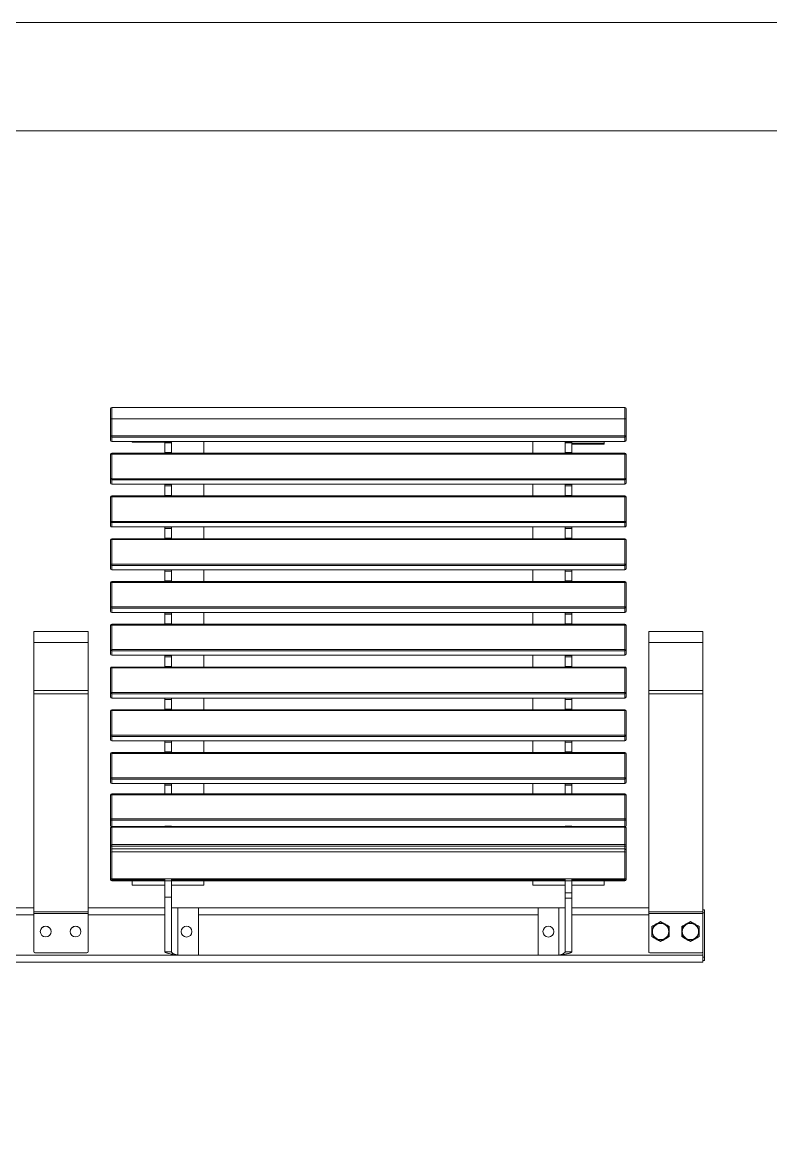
# Model space of a CAD drawing. Header units: millimetres. Extents: x 2717 to 8657, y -3129 to 1071.
# Drawn here: x 5867 to 6557, y 37 to 1071 of the extents above; entities that cross this region are included whole.
import ezdxf

# ---------------------------------------------------------------- set-up
doc = ezdxf.new("R2010")
doc.units = ezdxf.units.MM
doc.layers.add('tabelka', color=155, linetype='Continuous')

# ---------------------------------------------------------------- blocks, each defined once
blk = doc.blocks.new('front')
at = {"color": 7, "linetype": 'Continuous', "lineweight": 15}
for p, q in [((-2280, -1419.1), (-2280, -1409.6)), ((-1806, -1408.6), (-2279, -1408.6)), ((-2279, -1408.6), (-2279, -1418.9)), ((-1806, -1418.9), (-1806, -1408.6)), ((-1805, -1409.6), (-1805, -1419.1)), ((-2280, -1434.9), (-2280, -1419.1)), ((-2279, -1418.9), (-2279, -1434.7)), ((-1806, -1418.9), (-2279, -1418.9)), ((-1806, -1434.7), (-1806, -1418.9)), ((-1805, -1419.1), (-1805, -1434.9)), ((-2280, -1438.9), (-2280, -1434.9)), ((-2279, -1434.7), (-2279, -1435.8)), ((-2279, -1434.7), (-1806, -1434.7)), ((-1806, -1435.8), (-2279, -1435.8)), ((-2279, -1435.8), (-2279, -1439.8)), ((-1806, -1435.8), (-1806, -1434.7)), ((-1806, -1439.8), (-1806, -1435.8)), ((-1805, -1434.9), (-1805, -1438.9)), ((-2279, -1439.8), (-1806, -1439.8)), ((-2279, -1439.9), (-2279, -1439.8)), ((-2279, -1439.9), (-1806, -1439.9)), ((-2260, -1439.9), (-2260, -1440.4)), ((-2230, -1440.4), (-2260, -1440.4)), ((-2230, -1440), (-2230, -1439.9)), ((-2224, -1440), (-2230, -1440)), ((-2230, -1441.2), (-2230, -1440)), ((-2224, -1441.2), (-2230, -1441.2)), ((-2230, -1450.1), (-2230, -1441.2)), ((-2224, -1440), (-2224, -1439.9)), ((-2224, -1440), (-2224, -1441.2)), ((-2224, -1450.1), (-2224, -1441.2)), ((-2194, -1439.9), (-2194, -1450.6)), ((-1891, -1439.9), (-1891, -1450.6)), ((-1861, -1440), (-1861, -1439.9)), ((-1855, -1440), (-1861, -1440)), ((-1861, -1441.2), (-1861, -1440)), ((-1855, -1441.2), (-1861, -1441.2)), ((-1861, -1450.1), (-1861, -1441.2)), ((-1855, -1440), (-1855, -1439.9)), ((-1855, -1440), (-1855, -1441.2)), ((-1855, -1450.1), (-1855, -1441.2)), ((-1825, -1441.5), (-1855, -1441.5)), ((-1825, -1442.2), (-1855, -1442.2)), ((-1825, -1439.9), (-1825, -1441.5)), ((-1825, -1441.5), (-1825, -1442.2)), ((-1806, -1439.8), (-1806, -1439.9)), ((-2280, -1474.3), (-2280, -1451.6)), ((-1806, -1450.6), (-2279, -1450.6)), ((-2279, -1450.6), (-2279, -1451.4)), ((-2279, -1451.4), (-2279, -1474.1)), ((-1806, -1451.4), (-2279, -1451.4)), ((-2230, -1450.1), (-2224, -1450.1)), ((-2230, -1450.6), (-2230, -1450.1)), ((-2224, -1450.1), (-2224, -1450.6)), ((-1861, -1450.1), (-1855, -1450.1)), ((-1861, -1450.6), (-1861, -1450.1)), ((-1855, -1450.1), (-1855, -1450.6)), ((-1806, -1451.4), (-1806, -1450.6)), ((-1806, -1474.1), (-1806, -1451.4)), ((-1805, -1451.6), (-1805, -1474.3)), ((-2280, -1478.2), (-2280, -1474.3)), ((-2279, -1474.1), (-1806, -1474.1)), ((-2279, -1475.2), (-2279, -1474.1)), ((-1806, -1475.2), (-2279, -1475.2)), ((-2279, -1475.2), (-2279, -1479.2)), ((-1806, -1474.1), (-1806, -1475.2)), ((-1806, -1479.2), (-1806, -1475.2)), ((-1805, -1474.3), (-1805, -1478.2)), ((-2279, -1479.2), (-1806, -1479.2)), ((-2279, -1479.2), (-1806, -1479.2)), ((-2279, -1479.2), (-2279, -1479.2)), ((-2230, -1479.4), (-2230, -1479.2)), ((-2224, -1479.4), (-2230, -1479.4)), ((-2230, -1480.6), (-2230, -1479.4)), ((-2224, -1480.6), (-2230, -1480.6)), ((-2230, -1489.5), (-2230, -1480.6)), ((-2224, -1479.4), (-2224, -1479.2)), ((-2224, -1479.4), (-2224, -1480.6)), ((-2224, -1489.5), (-2224, -1480.6)), ((-2194, -1479.2), (-2194, -1490)), ((-1891, -1479.2), (-1891, -1490)), ((-1861, -1479.4), (-1861, -1479.2)), ((-1855, -1479.4), (-1861, -1479.4)), ((-1861, -1480.6), (-1861, -1479.4)), ((-1855, -1480.6), (-1861, -1480.6)), ((-1861, -1489.5), (-1861, -1480.6)), ((-1855, -1479.4), (-1855, -1479.2)), ((-1855, -1479.4), (-1855, -1480.6)), ((-1855, -1489.5), (-1855, -1480.6)), ((-1806, -1479.2), (-1806, -1479.2)), ((-2280, -1513.6), (-2280, -1491)), ((-1806, -1490), (-2279, -1490)), ((-2279, -1490), (-2279, -1490.8)), ((-2279, -1490.8), (-2279, -1513.5)), ((-1806, -1490.8), (-2279, -1490.8)), ((-2230, -1489.5), (-2224, -1489.5)), ((-2230, -1490), (-2230, -1489.5)), ((-2224, -1489.5), (-2224, -1490)), ((-1861, -1489.5), (-1855, -1489.5)), ((-1861, -1490), (-1861, -1489.5)), ((-1855, -1489.5), (-1855, -1490)), ((-1806, -1490.8), (-1806, -1490)), ((-1806, -1513.5), (-1806, -1490.8)), ((-1805, -1491), (-1805, -1513.6)), ((-2280, -1517.6), (-2280, -1513.6)), ((-2279, -1513.5), (-1806, -1513.5)), ((-2279, -1514.6), (-2279, -1513.5)), ((-1806, -1514.6), (-2279, -1514.6)), ((-2279, -1514.6), (-2279, -1518.6)), ((-2279, -1518.6), (-1806, -1518.6)), ((-2279, -1518.6), (-1806, -1518.6)), ((-2279, -1518.6), (-2279, -1518.6)), ((-2230, -1518.8), (-2230, -1518.6)), ((-2224, -1518.8), (-2230, -1518.8)), ((-2230, -1520), (-2230, -1518.8)), ((-2224, -1518.8), (-2224, -1518.6)), ((-2224, -1518.8), (-2224, -1520)), ((-2194, -1518.6), (-2194, -1529.4)), ((-1891, -1518.6), (-1891, -1529.4)), ((-1861, -1518.8), (-1861, -1518.6)), ((-1855, -1518.8), (-1861, -1518.8)), ((-1861, -1520), (-1861, -1518.8)), ((-1855, -1518.8), (-1855, -1518.6)), ((-1855, -1518.8), (-1855, -1520)), ((-1806, -1513.5), (-1806, -1514.6)), ((-1806, -1518.6), (-1806, -1514.6)), ((-1806, -1518.6), (-1806, -1518.6)), ((-1805, -1513.6), (-1805, -1517.6)), ((-1806, -1529.4), (-2279, -1529.4)), ((-2279, -1529.4), (-2279, -1530.2)), ((-2224, -1520), (-2230, -1520)), ((-2230, -1528.9), (-2230, -1520)), ((-2230, -1528.9), (-2224, -1528.9)), ((-2230, -1529.4), (-2230, -1528.9)), ((-2224, -1528.9), (-2224, -1520)), ((-2224, -1528.9), (-2224, -1529.4)), ((-1855, -1520), (-1861, -1520)), ((-1861, -1528.9), (-1861, -1520)), ((-1861, -1528.9), (-1855, -1528.9)), ((-1861, -1529.4), (-1861, -1528.9)), ((-1855, -1528.9), (-1855, -1520)), ((-1855, -1528.9), (-1855, -1529.4)), ((-1806, -1530.2), (-1806, -1529.4)), ((-2280, -1553), (-2280, -1530.4)), ((-2279, -1530.2), (-2279, -1552.9)), ((-1806, -1530.2), (-2279, -1530.2)), ((-1806, -1552.9), (-1806, -1530.2)), ((-1805, -1530.4), (-1805, -1553)), ((-2280, -1557), (-2280, -1553)), ((-2279, -1554), (-2279, -1552.9)), ((-2279, -1552.9), (-1806, -1552.9)), ((-1806, -1554), (-2279, -1554)), ((-2279, -1554), (-2279, -1558)), ((-2279, -1558), (-1806, -1558)), ((-2279, -1558), (-1806, -1558)), ((-2279, -1558), (-2279, -1558)), ((-2230, -1558.2), (-2230, -1558)), ((-2224, -1558.2), (-2230, -1558.2)), ((-2230, -1559.4), (-2230, -1558.2)), ((-2224, -1559.4), (-2230, -1559.4)), ((-2230, -1568.3), (-2230, -1559.4)), ((-2224, -1558.2), (-2224, -1558)), ((-2224, -1558.2), (-2224, -1559.4)), ((-2224, -1568.3), (-2224, -1559.4)), ((-2194, -1558), (-2194, -1568.8)), ((-1891, -1558), (-1891, -1568.8)), ((-1861, -1558.2), (-1861, -1558)), ((-1855, -1558.2), (-1861, -1558.2)), ((-1861, -1559.4), (-1861, -1558.2)), ((-1855, -1559.4), (-1861, -1559.4)), ((-1861, -1568.3), (-1861, -1559.4)), ((-1855, -1558.2), (-1855, -1558)), ((-1855, -1558.2), (-1855, -1559.4)), ((-1855, -1568.3), (-1855, -1559.4)), ((-1806, -1552.9), (-1806, -1554)), ((-1806, -1558), (-1806, -1554)), ((-1806, -1558), (-1806, -1558)), ((-1805, -1553), (-1805, -1557)), ((-2280, -1592.4), (-2280, -1569.8)), ((-1806, -1568.8), (-2279, -1568.8)), ((-2279, -1568.8), (-2279, -1569.6)), ((-2279, -1569.6), (-2279, -1592.3)), ((-1806, -1569.6), (-2279, -1569.6)), ((-2230, -1568.3), (-2224, -1568.3)), ((-2230, -1568.8), (-2230, -1568.3)), ((-2224, -1568.3), (-2224, -1568.8)), ((-1861, -1568.3), (-1855, -1568.3)), ((-1861, -1568.8), (-1861, -1568.3)), ((-1855, -1568.3), (-1855, -1568.8)), ((-1806, -1569.6), (-1806, -1568.8)), ((-1806, -1592.3), (-1806, -1569.6)), ((-1805, -1569.8), (-1805, -1592.4)), ((-2280, -1596.4), (-2280, -1592.4)), ((-2279, -1593.4), (-2279, -1592.3)), ((-2279, -1592.3), (-1806, -1592.3)), ((-1806, -1593.4), (-2279, -1593.4)), ((-2279, -1593.4), (-2279, -1597.4)), ((-2279, -1597.4), (-1806, -1597.4)), ((-2279, -1597.4), (-1806, -1597.4)), ((-2279, -1597.4), (-2279, -1597.4)), ((-2230, -1597.6), (-2230, -1597.4)), ((-2224, -1597.6), (-2230, -1597.6)), ((-2230, -1598.8), (-2230, -1597.6)), ((-2224, -1598.8), (-2230, -1598.8)), ((-2230, -1607.7), (-2230, -1598.8)), ((-2224, -1597.6), (-2224, -1597.4)), ((-2224, -1597.6), (-2224, -1598.8)), ((-2224, -1607.7), (-2224, -1598.8)), ((-2194, -1597.4), (-2194, -1608.2)), ((-1891, -1597.4), (-1891, -1608.2)), ((-1861, -1597.6), (-1861, -1597.4)), ((-1855, -1597.6), (-1861, -1597.6)), ((-1861, -1598.8), (-1861, -1597.6)), ((-1855, -1598.8), (-1861, -1598.8)), ((-1861, -1607.7), (-1861, -1598.8)), ((-1855, -1597.6), (-1855, -1597.4)), ((-1855, -1597.6), (-1855, -1598.8)), ((-1855, -1607.7), (-1855, -1598.8)), ((-1806, -1592.3), (-1806, -1593.4)), ((-1806, -1597.4), (-1806, -1593.4)), ((-1806, -1597.4), (-1806, -1597.4)), ((-1805, -1592.4), (-1805, -1596.4)), ((-2280, -1631.8), (-2280, -1609.2)), ((-1806, -1608.2), (-2279, -1608.2)), ((-2279, -1608.2), (-2279, -1609)), ((-2279, -1609), (-2279, -1631.6)), ((-1806, -1609), (-2279, -1609)), ((-2230, -1607.7), (-2224, -1607.7)), ((-2230, -1608.2), (-2230, -1607.7)), ((-2224, -1607.7), (-2224, -1608.2)), ((-1861, -1607.7), (-1855, -1607.7)), ((-1861, -1608.2), (-1861, -1607.7)), ((-1855, -1607.7), (-1855, -1608.2)), ((-1806, -1609), (-1806, -1608.2)), ((-1806, -1631.6), (-1806, -1609)), ((-1805, -1609.2), (-1805, -1631.8)), ((-2350.8, -1615), (-2300.8, -1615)), ((-2350.8, -1615), (-2350.8, -1625)), ((-2300.8, -1615), (-2300.8, -1625)), ((-1784.1, -1615), (-1784.1, -1625)), ((-1784.1, -1615), (-1734.1, -1615)), ((-1734.1, -1615), (-1734.1, -1625)), ((-2350.8, -1625), (-2300.8, -1625)), ((-2350.8, -1625), (-2350.8, -1669.2)), ((-2300.8, -1625), (-2300.8, -1669.2)), ((-2280, -1635.8), (-2280, -1631.8)), ((-2279, -1632.8), (-2279, -1631.6)), ((-2279, -1631.6), (-1806, -1631.6)), ((-1806, -1632.8), (-2279, -1632.8)), ((-2279, -1632.8), (-2279, -1636.8)), ((-1806, -1631.6), (-1806, -1632.8)), ((-1806, -1636.8), (-1806, -1632.8)), ((-1805, -1631.8), (-1805, -1635.8)), ((-1784.1, -1625), (-1784.1, -1669.2)), ((-1784.1, -1625), (-1734.1, -1625)), ((-1734.1, -1625), (-1734.1, -1669.2)), ((-2279, -1636.8), (-1806, -1636.8)), ((-2279, -1636.8), (-1806, -1636.8)), ((-2279, -1636.8), (-2279, -1636.8)), ((-2230, -1637), (-2230, -1636.8)), ((-2224, -1637), (-2230, -1637)), ((-2230, -1638.2), (-2230, -1637)), ((-2224, -1638.2), (-2230, -1638.2)), ((-2230, -1647.1), (-2230, -1638.2)), ((-2224, -1637), (-2224, -1636.8)), ((-2224, -1637), (-2224, -1638.2)), ((-2224, -1647.1), (-2224, -1638.2)), ((-2194, -1636.8), (-2194, -1647.6)), ((-1891, -1636.8), (-1891, -1647.6)), ((-1861, -1637), (-1861, -1636.8)), ((-1855, -1637), (-1861, -1637)), ((-1861, -1638.2), (-1861, -1637)), ((-1855, -1638.2), (-1861, -1638.2)), ((-1861, -1647.1), (-1861, -1638.2)), ((-1855, -1637), (-1855, -1636.8)), ((-1855, -1637), (-1855, -1638.2)), ((-1855, -1647.1), (-1855, -1638.2)), ((-1806, -1636.8), (-1806, -1636.8)), ((-2280, -1671.2), (-2280, -1648.6)), ((-1806, -1647.6), (-2279, -1647.6)), ((-2279, -1647.6), (-2279, -1648.4)), ((-2279, -1648.4), (-2279, -1671)), ((-1806, -1648.4), (-2279, -1648.4)), ((-2230, -1647.1), (-2224, -1647.1)), ((-2230, -1647.6), (-2230, -1647.1)), ((-2224, -1647.1), (-2224, -1647.6)), ((-1861, -1647.1), (-1855, -1647.1)), ((-1861, -1647.6), (-1861, -1647.1)), ((-1855, -1647.1), (-1855, -1647.6)), ((-1806, -1648.4), (-1806, -1647.6)), ((-1806, -1671), (-1806, -1648.4)), ((-1805, -1648.6), (-1805, -1671.2)), ((-2350.8, -1669.2), (-2300.8, -1669.2)), ((-2350.8, -1669.2), (-2350.8, -1672.4)), ((-2350.8, -1672.4), (-2300.8, -1672.4)), ((-2350.8, -1672.4), (-2350.8, -1873.1)), ((-2300.8, -1669.2), (-2300.8, -1672.4)), ((-2300.8, -1672.4), (-2300.8, -1873.1)), ((-2280, -1675.2), (-2280, -1671.2)), ((-2279, -1671), (-1806, -1671)), ((-2279, -1672.2), (-2279, -1671)), ((-1806, -1672.2), (-2279, -1672.2)), ((-2279, -1672.2), (-2279, -1676.2)), ((-1806, -1671), (-1806, -1672.2)), ((-1806, -1676.2), (-1806, -1672.2)), ((-1805, -1671.2), (-1805, -1675.2)), ((-1784.1, -1669.2), (-1784.1, -1672.4)), ((-1784.1, -1669.2), (-1734.1, -1669.2)), ((-1784.1, -1672.4), (-1734.1, -1672.4)), ((-1784.1, -1672.4), (-1784.1, -1873.1)), ((-1734.1, -1669.2), (-1734.1, -1672.4)), ((-1734.1, -1672.4), (-1734.1, -1873.1)), ((-2279, -1676.2), (-1806, -1676.2)), ((-2279, -1676.2), (-1806, -1676.2)), ((-2279, -1676.2), (-2279, -1676.2)), ((-2230, -1676.3), (-2230, -1676.2)), ((-2224, -1676.3), (-2230, -1676.3)), ((-2230, -1677.6), (-2230, -1676.3)), ((-2224, -1677.6), (-2230, -1677.6)), ((-2230, -1686.4), (-2230, -1677.6)), ((-2224, -1676.3), (-2224, -1676.2)), ((-2224, -1676.3), (-2224, -1677.6)), ((-2224, -1686.4), (-2224, -1677.6)), ((-2194, -1676.2), (-2194, -1687)), ((-1891, -1676.2), (-1891, -1687)), ((-1861, -1676.3), (-1861, -1676.2)), ((-1855, -1676.3), (-1861, -1676.3)), ((-1861, -1677.6), (-1861, -1676.3)), ((-1855, -1677.6), (-1861, -1677.6)), ((-1861, -1686.4), (-1861, -1677.6)), ((-1855, -1676.3), (-1855, -1676.2)), ((-1855, -1676.3), (-1855, -1677.6)), ((-1855, -1686.4), (-1855, -1677.6)), ((-1806, -1676.2), (-1806, -1676.2)), ((-2280, -1710.6), (-2280, -1688)), ((-1806, -1687), (-2279, -1687)), ((-2279, -1687), (-2279, -1687.8)), ((-2279, -1687.8), (-2279, -1710.4)), ((-1806, -1687.8), (-2279, -1687.8)), ((-2230, -1686.4), (-2224, -1686.4)), ((-2230, -1687), (-2230, -1686.4)), ((-2224, -1686.4), (-2224, -1687)), ((-1861, -1686.4), (-1855, -1686.4)), ((-1861, -1687), (-1861, -1686.4)), ((-1855, -1686.4), (-1855, -1687)), ((-1806, -1687.8), (-1806, -1687)), ((-1806, -1710.4), (-1806, -1687.8)), ((-1805, -1688), (-1805, -1710.6)), ((-2280, -1714.6), (-2280, -1710.6)), ((-2279, -1710.4), (-1806, -1710.4)), ((-2279, -1711.6), (-2279, -1710.4)), ((-1806, -1711.6), (-2279, -1711.6)), ((-2279, -1711.6), (-2279, -1715.6)), ((-2279, -1715.6), (-1806, -1715.6)), ((-2279, -1715.6), (-1806, -1715.6)), ((-2279, -1715.6), (-2279, -1715.6)), ((-2230, -1715.7), (-2230, -1715.6)), ((-2224, -1715.7), (-2230, -1715.7)), ((-2230, -1717), (-2230, -1715.7)), ((-2224, -1715.7), (-2224, -1715.6)), ((-2224, -1715.7), (-2224, -1717)), ((-2194, -1715.6), (-2194, -1726.3)), ((-1891, -1715.6), (-1891, -1726.3)), ((-1861, -1715.7), (-1861, -1715.6)), ((-1855, -1715.7), (-1861, -1715.7)), ((-1861, -1717), (-1861, -1715.7)), ((-1855, -1715.7), (-1855, -1715.6)), ((-1855, -1715.7), (-1855, -1717)), ((-1806, -1710.4), (-1806, -1711.6)), ((-1806, -1715.6), (-1806, -1711.6)), ((-1806, -1715.6), (-1806, -1715.6)), ((-1805, -1710.6), (-1805, -1714.6)), ((-1806, -1726.3), (-2279, -1726.3)), ((-2279, -1726.3), (-2279, -1727.2)), ((-2224, -1717), (-2230, -1717)), ((-2230, -1725.8), (-2230, -1717)), ((-2230, -1725.8), (-2224, -1725.8)), ((-2230, -1726.3), (-2230, -1725.8)), ((-2224, -1725.8), (-2224, -1717)), ((-2224, -1725.8), (-2224, -1726.3)), ((-1855, -1717), (-1861, -1717)), ((-1861, -1725.8), (-1861, -1717)), ((-1861, -1725.8), (-1855, -1725.8)), ((-1861, -1726.3), (-1861, -1725.8)), ((-1855, -1725.8), (-1855, -1717)), ((-1855, -1725.8), (-1855, -1726.3)), ((-1806, -1727.2), (-1806, -1726.3)), ((-2280, -1750), (-2280, -1727.3)), ((-2279, -1727.2), (-2279, -1749.8)), ((-1806, -1727.2), (-2279, -1727.2)), ((-1806, -1749.8), (-1806, -1727.2)), ((-1805, -1727.3), (-1805, -1750)), ((-2280, -1754), (-2280, -1750)), ((-2279, -1751), (-2279, -1749.8)), ((-2279, -1749.8), (-1806, -1749.8)), ((-1806, -1751), (-2279, -1751)), ((-2279, -1751), (-2279, -1755)), ((-2279, -1755), (-1806, -1755)), ((-2279, -1755), (-1806, -1755)), ((-2279, -1755), (-2279, -1755)), ((-2230, -1755.1), (-2230, -1755)), ((-2224, -1755.1), (-2230, -1755.1)), ((-2230, -1756.4), (-2230, -1755.1)), ((-2224, -1756.4), (-2230, -1756.4)), ((-2230, -1764.6), (-2230, -1756.4)), ((-2224, -1755.1), (-2224, -1755)), ((-2224, -1755.1), (-2224, -1756.4)), ((-2224, -1764.6), (-2224, -1756.4)), ((-2194, -1755), (-2194, -1764.6)), ((-1891, -1755), (-1891, -1764.6)), ((-1861, -1755.1), (-1861, -1755)), ((-1855, -1755.1), (-1861, -1755.1)), ((-1861, -1756.4), (-1861, -1755.1)), ((-1855, -1756.4), (-1861, -1756.4)), ((-1861, -1764.6), (-1861, -1756.4)), ((-1855, -1755.1), (-1855, -1755)), ((-1855, -1755.1), (-1855, -1756.4)), ((-1855, -1764.6), (-1855, -1756.4)), ((-1806, -1749.8), (-1806, -1751)), ((-1806, -1755), (-1806, -1751)), ((-1806, -1755), (-1806, -1755)), ((-1805, -1750), (-1805, -1754)), ((-2280, -1787.9), (-2280, -1765.6)), ((-1806, -1764.6), (-2279, -1764.6)), ((-2279, -1764.6), (-2279, -1765.4)), ((-2279, -1765.4), (-2279, -1787.6)), ((-1806, -1765.4), (-2279, -1765.4)), ((-1806, -1765.4), (-1806, -1764.6)), ((-1806, -1787.6), (-1806, -1765.4)), ((-1805, -1765.6), (-1805, -1787.9)), ((-2280, -1793.7), (-2280, -1787.9)), ((-2279, -1788.8), (-2279, -1787.6)), ((-2279, -1787.6), (-1806, -1787.6)), ((-1806, -1787.6), (-1806, -1788.8)), ((-1805, -1787.9), (-1805, -1793.7)), ((-2280, -1811.9), (-2280, -1796)), ((-1806, -1788.8), (-2279, -1788.8)), ((-2279, -1788.8), (-2279, -1794.6)), ((-2279, -1794.6), (-2230, -1794.6)), ((-2279, -1794.7), (-2279, -1794.6)), ((-2279, -1794.7), (-2230, -1794.7)), ((-1806, -1795), (-2279, -1795)), ((-2279, -1795.2), (-2279, -1795)), ((-2279, -1795.2), (-2279, -1811.2)), ((-1806, -1795.2), (-2279, -1795.2)), ((-2224, -1794.1), (-2230, -1794.1)), ((-2230, -1794.9), (-2230, -1794.1)), ((-2224, -1794.9), (-2230, -1794.9)), ((-2224, -1794.1), (-2224, -1794.9)), ((-2224, -1794.6), (-1861, -1794.6)), ((-2224, -1794.7), (-1861, -1794.7)), ((-2194, -1794.7), (-2194, -1795)), ((-1891, -1794.7), (-1891, -1795)), ((-1855, -1794.1), (-1861, -1794.1)), ((-1861, -1794.9), (-1861, -1794.1)), ((-1855, -1794.9), (-1861, -1794.9)), ((-1855, -1794.1), (-1855, -1794.9)), ((-1855, -1794.6), (-1806, -1794.6)), ((-1855, -1794.7), (-1806, -1794.7)), ((-1806, -1794.6), (-1806, -1788.8)), ((-1806, -1794.6), (-1806, -1794.7)), ((-1806, -1795), (-1806, -1795.2)), ((-1806, -1811.2), (-1806, -1795.2)), ((-1805, -1796), (-1805, -1811.9)), ((-2280, -1816.1), (-2280, -1811.9)), ((-2280, -1818.9), (-2280, -1816.1)), ((-2280, -1841.9), (-2280, -1818.9)), ((-2279, -1811.2), (-2279, -1812.6)), ((-2279, -1811.2), (-1806, -1811.2)), ((-1806, -1812.6), (-2279, -1812.6)), ((-2279, -1812.6), (-2279, -1815.1)), ((-1806, -1815.1), (-2279, -1815.1)), ((-1806, -1815.1), (-2279, -1815.1)), ((-2279, -1815.1), (-2279, -1817.9)), ((-2279, -1815.1), (-2279, -1815.1)), ((-2279, -1817.9), (-2279, -1842.9)), ((-1806, -1817.9), (-2279, -1817.9)), ((-1806, -1812.6), (-1806, -1811.2)), ((-1806, -1815.1), (-1806, -1812.6)), ((-1806, -1817.9), (-1806, -1815.1)), ((-1806, -1815.1), (-1806, -1815.1)), ((-1806, -1842.9), (-1806, -1817.9)), ((-1805, -1811.9), (-1805, -1816.1)), ((-1805, -1816.1), (-1805, -1818.9)), ((-1805, -1818.9), (-1805, -1841.9)), ((-2280, -1843.6), (-2280, -1841.9)), ((-2280, -1843.6), (-2279, -1843.6)), ((-1806, -1842.9), (-2279, -1842.9)), ((-2279, -1842.9), (-2279, -1843.6)), ((-2279, -1844.6), (-2279, -1843.6)), ((-2279, -1843.6), (-2230, -1843.6)), ((-2260, -1844.6), (-2279, -1844.6)), ((-2260, -1844.6), (-2260, -1848.6)), ((-2230, -1844.6), (-2260, -1844.6)), ((-2230, -1848.6), (-2260, -1848.6)), ((-2230, -1844.6), (-2230, -1842.9)), ((-2230, -1844.6), (-2230, -1848.6)), ((-2224, -1844.6), (-2230, -1844.6)), ((-2230, -1859.6), (-2230, -1844.6)), ((-2224, -1844.6), (-2224, -1842.9)), ((-2224, -1843.6), (-1861, -1843.6)), ((-2224, -1844.6), (-2194, -1844.6)), ((-2224, -1844.6), (-2224, -1848.6)), ((-2224, -1859.6), (-2224, -1844.6)), ((-2224, -1848.6), (-2194, -1848.6)), ((-2194, -1844.6), (-2194, -1848.6)), ((-1891, -1844.6), (-2194, -1844.6)), ((-1891, -1844.6), (-1891, -1848.6)), ((-1891, -1844.6), (-1861, -1844.6)), ((-1891, -1848.6), (-1861, -1848.6)), ((-1861, -1844.6), (-1861, -1842.9)), ((-1861, -1844.6), (-1861, -1848.6)), ((-1855, -1844.6), (-1861, -1844.6)), ((-1861, -1855.8), (-1861, -1844.6)), ((-1855, -1844.6), (-1855, -1842.9)), ((-1855, -1843.6), (-1806, -1843.6)), ((-1855, -1844.6), (-1855, -1848.6)), ((-1825, -1844.6), (-1855, -1844.6)), ((-1855, -1855.8), (-1855, -1844.6)), ((-1825, -1848.6), (-1855, -1848.6)), ((-1825, -1844.6), (-1825, -1848.6)), ((-1806, -1844.6), (-1825, -1844.6)), ((-1806, -1843.6), (-1806, -1842.9)), ((-1806, -1843.6), (-1805, -1843.6)), ((-1806, -1843.6), (-1806, -1844.6)), ((-1805, -1841.9), (-1805, -1843.6)), ((-2224, -1859.6), (-2230, -1859.6)), ((-2230, -1910), (-2230, -1859.6)), ((-2224, -1910), (-2224, -1859.6)), ((-1861, -1855.8), (-1855, -1855.8)), ((-1861, -1860.6), (-1861, -1855.8)), ((-1855, -1860.6), (-1861, -1860.6)), ((-1861, -1910), (-1861, -1860.6)), ((-1855, -1855.8), (-1855, -1860.6)), ((-1855, -1910), (-1855, -1860.6)), ((-2350.8, -1869.6), (-2421.6, -1869.6)), ((-2230, -1869.6), (-2300.8, -1869.6)), ((-2218, -1869.6), (-2224, -1869.6)), ((-2218, -1913.2), (-2218, -1869.6)), ((-2199, -1869.6), (-2218, -1869.6)), ((-2199, -1913.2), (-2199, -1869.6)), ((-1886, -1869.6), (-2199, -1869.6)), ((-1886, -1913.2), (-1886, -1869.6)), ((-1886, -1869.6), (-1867, -1869.6)), ((-1867, -1869.6), (-1867, -1913.2)), ((-1861, -1869.6), (-1867, -1869.6)), ((-1784.1, -1869.6), (-1855, -1869.6)), ((-1732.6, -1871.2), (-1734.1, -1871.2)), ((-1732.6, -1871.2), (-1732.6, -1874.2)), ((-2350.8, -1876), (-2421.6, -1876)), ((-2350.8, -1873.1), (-2300.8, -1873.1)), ((-2350.8, -1873.1), (-2350.8, -1874.7)), ((-2350.8, -1874.7), (-2300.8, -1874.7)), ((-2350.8, -1874.7), (-2350.8, -1909.8)), ((-2300.8, -1873.1), (-2300.8, -1874.7)), ((-2300.8, -1874.7), (-2300.8, -1909.8)), ((-2230, -1876), (-2300.8, -1876)), ((-1886, -1876), (-2199, -1876)), ((-1784.1, -1876), (-1855, -1876)), ((-1784.1, -1873.1), (-1734.1, -1873.1)), ((-1784.1, -1873.1), (-1784.1, -1874.7)), ((-1784.1, -1874.7), (-1734.1, -1874.7)), ((-1784.1, -1874.7), (-1784.1, -1909.8)), ((-1734.1, -1873.1), (-1734.1, -1874.7)), ((-1732.6, -1874.2), (-1734.1, -1874.2)), ((-1734.1, -1874.7), (-1734.1, -1909.8)), ((-1732.6, -1874.2), (-1732.6, -1915)), ((-1780.6, -1891.3), (-1780.6, -1891.3)), ((-1765.6, -1891.3), (-1765.6, -1891.3)), ((-1753.1, -1891.3), (-1753.1, -1891.3)), ((-1738.1, -1891.3), (-1738.1, -1891.3)), ((-1773.1, -1900.6), (-1773.1, -1900.6)), ((-1745.6, -1900.6), (-1745.6, -1900.6)), ((-2350.8, -1909.8), (-2350.8, -1909.8)), ((-2349.8, -1910.8), (-2301.8, -1910.8)), ((-2349.8, -1910.8), (-2349.8, -1910.8)), ((-2301.8, -1910.8), (-2301.8, -1910.8)), ((-2300.8, -1909.8), (-2300.8, -1909.8)), ((-2224, -1910), (-2230, -1910)), ((-1861, -1910), (-1855, -1910)), ((-1784.1, -1909.8), (-1784.1, -1909.8)), ((-1783.1, -1910.8), (-1735.1, -1910.8)), ((-1783.1, -1910.8), (-1783.1, -1910.8)), ((-1735.1, -1910.8), (-1735.1, -1910.8)), ((-1734.1, -1909.8), (-1734.1, -1909.8)), ((-1734.1, -1909.8), (-1734.1, -1913.2)), ((-1734.1, -1913.2), (-5184.1, -1913.2)), ((-1734.1, -1919.6), (-5184.1, -1919.6)), ((-2218, -1913.2), (-2199, -1913.2)), ((-1867, -1913.2), (-1886, -1913.2)), ((-1734.1, -1913.2), (-1734.1, -1919.6)), ((-1732.6, -1915), (-1734.1, -1915)), ((-1732.6, -1918), (-1734.1, -1918)), ((-1732.6, -1915), (-1732.6, -1918))]:
    blk.add_line(p, q, dxfattribs=at)
for centre, radius in [((-2339.8, -1891.3), 5), ((-2312.3, -1891.3), 5), ((-2210, -1891.4), 5), ((-1876.5, -1891.4), 5), ((-1773.1, -1891.3), 7.75), ((-1773.1, -1891.3), 7.5), ((-1745.6, -1891.3), 7.75)]:
    blk.add_circle(centre, radius, dxfattribs=at)
for centre, radius, start, end in [((-2279, -1409.6), 1, 90, 180), ((-1806, -1409.6), 1, 0, 90), ((-2279.2, -1420.5), 1.59, 81.2205, 118.4816), ((-1805.7, -1420.5), 1.59, 61.5184, 98.7795), ((-2279.2, -1436.3), 1.59, 81.2205, 118.4816), ((-2279, -1434.9), 0.992, 180.4419, 270.4352), ((-1805.7, -1436.3), 1.59, 61.5184, 98.7795), ((-1806, -1434.9), 0.992, 269.5648, 359.5581), ((-2279, -1438.9), 1, 180, 270), ((-2279, -1438.8), 0.992, 180.4419, 270.4352), ((-1806, -1438.9), 1, 270, 0), ((-1806, -1438.8), 0.992, 269.5648, 359.5581), ((-2279, -1451.6), 1, 90, 180), ((-2279.2, -1453), 1.59, 81.2205, 118.4816), ((-1806, -1451.6), 1, 0, 90), ((-1805.7, -1453), 1.59, 61.5184, 98.7795), ((-2279.2, -1475.6), 1.59, 81.2205, 118.4816), ((-2279, -1474.2), 0.992, 180.4419, 270.4352), ((-2279, -1478.2), 1, 180, 270), ((-2279, -1478.2), 0.992, 180.4419, 270.4352), ((-1805.7, -1475.6), 1.59, 61.5184, 98.7795), ((-1806, -1474.2), 0.992, 269.5648, 359.5581), ((-1806, -1478.2), 1, 270, 0), ((-1806, -1478.2), 0.992, 269.5648, 359.5581), ((-2279, -1491), 1, 90, 180), ((-2279.2, -1492.4), 1.59, 81.2205, 118.4816), ((-1806, -1491), 1, 0, 90), ((-1805.7, -1492.4), 1.59, 61.5184, 98.7795), ((-2279.2, -1515), 1.59, 81.2205, 118.4816), ((-2279, -1513.6), 0.992, 180.4419, 270.4352), ((-2279, -1517.6), 1, 180, 270), ((-2279, -1517.6), 0.992, 180.4419, 270.4352), ((-1805.7, -1515), 1.59, 61.5184, 98.7795), ((-1806, -1513.6), 0.992, 269.5648, 359.5581), ((-1806, -1517.6), 1, 270, 0), ((-1806, -1517.6), 0.992, 269.5648, 359.5581), ((-2279, -1530.4), 1, 90, 180), ((-1806, -1530.4), 1, 0, 90), ((-2279.2, -1531.8), 1.59, 81.2205, 118.4816), ((-1805.7, -1531.8), 1.59, 61.5184, 98.7795), ((-2279.2, -1554.4), 1.59, 81.2205, 118.4816), ((-2279, -1553), 0.992, 180.4419, 270.4352), ((-2279, -1557), 1, 180, 270), ((-2279, -1557), 0.992, 180.4419, 270.4352), ((-1805.7, -1554.4), 1.59, 61.5184, 98.7795), ((-1806, -1553), 0.992, 269.5648, 359.5581), ((-1806, -1557), 1, 270, 0), ((-1806, -1557), 0.992, 269.5648, 359.5581), ((-2279, -1569.8), 1, 90, 180), ((-2279.2, -1571.2), 1.59, 81.2205, 118.4816), ((-1806, -1569.8), 1, 0, 90), ((-1805.7, -1571.2), 1.59, 61.5184, 98.7795), ((-2279.2, -1593.8), 1.59, 81.2205, 118.4816), ((-2279, -1592.4), 0.992, 180.4419, 270.4352), ((-2279, -1596.4), 1, 180, 270), ((-2279, -1596.4), 0.992, 180.4419, 270.4352), ((-1805.7, -1593.8), 1.59, 61.5184, 98.7795), ((-1806, -1592.4), 0.992, 269.5648, 359.5581), ((-1806, -1596.4), 1, 270, 0), ((-1806, -1596.4), 0.992, 269.5648, 359.5581), ((-2279, -1609.2), 1, 90, 180), ((-2279.2, -1610.6), 1.59, 81.2205, 118.4816), ((-1806, -1609.2), 1, 0, 90), ((-1805.7, -1610.6), 1.59, 61.5184, 98.7795), ((-2279.2, -1633.2), 1.59, 81.2205, 118.4816), ((-2279, -1631.8), 0.992, 180.4419, 270.4352), ((-1805.7, -1633.2), 1.59, 61.5184, 98.7795), ((-1806, -1631.8), 0.992, 269.5648, 359.5581), ((-2279, -1635.8), 1, 180, 270), ((-2279, -1635.8), 0.992, 180.4419, 270.4352), ((-1806, -1635.8), 1, 270, 0), ((-1806, -1635.8), 0.992, 269.5648, 359.5581), ((-2279, -1648.6), 1, 90, 180), ((-2279.2, -1650), 1.59, 81.2205, 118.4816), ((-1806, -1648.6), 1, 0, 90), ((-1805.7, -1650), 1.59, 61.5184, 98.7795), ((-2279.2, -1672.6), 1.59, 81.2205, 118.4816), ((-2279, -1671.2), 0.992, 180.4419, 270.4352), ((-1805.7, -1672.6), 1.59, 61.5184, 98.7795), ((-1806, -1671.2), 0.992, 269.5648, 359.5581), ((-2279, -1675.2), 1, 180, 270), ((-2279, -1675.2), 0.992, 180.4419, 270.4352), ((-1806, -1675.2), 1, 270, 0), ((-1806, -1675.2), 0.992, 269.5648, 359.5581), ((-2279, -1688), 1, 90, 180), ((-2279.2, -1689.3), 1.59, 81.2205, 118.4816), ((-1806, -1688), 1, 0, 90), ((-1805.7, -1689.3), 1.59, 61.5184, 98.7795), ((-2279.2, -1712), 1.59, 81.2205, 118.4816), ((-2279, -1710.6), 0.992, 180.4419, 270.4352), ((-2279, -1714.6), 1, 180, 270), ((-2279, -1714.6), 0.992, 180.4419, 270.4352), ((-1805.7, -1712), 1.59, 61.5184, 98.7795), ((-1806, -1710.6), 0.992, 269.5648, 359.5581), ((-1806, -1714.6), 1, 270, 0), ((-1806, -1714.6), 0.992, 269.5648, 359.5581), ((-2279, -1727.3), 1, 90, 180), ((-1806, -1727.3), 1, 0, 90), ((-2279.2, -1728.7), 1.59, 81.2205, 118.4816), ((-1805.7, -1728.7), 1.59, 61.5184, 98.7795), ((-2279.2, -1751.4), 1.59, 81.2205, 118.4816), ((-2279, -1750), 0.992, 180.4419, 270.4352), ((-2279, -1754), 1, 180, 270), ((-2279, -1754), 0.992, 180.4419, 270.4352), ((-1805.7, -1751.4), 1.59, 61.5184, 98.7795), ((-1806, -1750), 0.992, 269.5648, 359.5581), ((-1806, -1754), 1, 270, 0), ((-1806, -1754), 0.992, 269.5648, 359.5581), ((-2279, -1765.6), 1, 90, 180), ((-2279.2, -1766.6), 1.21, 78.806, 129.398), ((-1806, -1765.6), 1, 0, 90), ((-1805.7, -1766.6), 1.21, 50.602, 101.194), ((-2279.2, -1788.8), 1.21, 78.806, 129.398), ((-2279, -1787.9), 0.984, 180.9488, 270.9184), ((-1805.7, -1788.8), 1.21, 50.602, 101.194), ((-1805.9, -1787.9), 0.984, 269.0816, 359.0512), ((-2279, -1793.7), 1, 180, 270), ((-2279, -1793.6), 0.984, 180.9488, 270.9184), ((-2279, -1796), 1, 90, 180), ((-2279.1, -1796.1), 0.895, 82.2509, 169.1936), ((-1806, -1793.7), 1, 270, 0), ((-1805.9, -1793.6), 0.984, 269.0816, 359.0512), ((-1806, -1796), 1, 0, 90), ((-1805.8, -1796.1), 0.895, 10.8064, 97.7491), ((-2279.1, -1812.1), 0.895, 82.2509, 169.1936), ((-2279.1, -1811.8), 0.89, 192.0635, 278.35), ((-2279, -1816.1), 1, 90, 180), ((-2279, -1816.1), 0.991, 89.4623, 179.452), ((-2279, -1818.9), 1, 90, 180), ((-1805.8, -1812.1), 0.895, 10.8064, 97.7491), ((-1805.8, -1811.8), 0.89, 261.65, 347.9365), ((-1806, -1816.1), 1, 0, 90), ((-1806, -1816.1), 0.991, 0.548, 90.5377), ((-1806, -1818.9), 1, 0, 90), ((-2279, -1841.9), 1, 180, 270), ((-2279, -1843.6), 1, 180, 270), ((-1806, -1841.9), 1, 270, 0), ((-1806, -1843.6), 1, 270, 0), ((-2339.8, -1891.4), 5, 0, 180), ((-2339.8, -1891.5), 5, 0, 180), ((-2339.8, -1891.5), 5, 0, 180), ((-2312.3, -1891.4), 5, 0, 180), ((-2312.3, -1891.5), 5, 0, 180), ((-2312.3, -1891.5), 5, 0, 180), ((-1773.1, -1891.3), 8, 120, 180), ((-1773.1, -1891.3), 8, 180, 240), ((-1773.1, -1891.3), 7.5, 90, 180), ((-1773.1, -1891.3), 7.5, 180, 360), ((-1773.1, -1891.3), 8, 60, 120), ((-1773.1, -1891.3), 7.5, 0, 90), ((-1773.1, -1891.3), 8, 0, 60), ((-1773.1, -1891.3), 8, 300, 360), ((-1745.6, -1891.3), 8, 120, 180), ((-1745.6, -1891.3), 8, 180, 240), ((-1745.6, -1891.3), 7.5, 90, 180), ((-1745.6, -1891.3), 7.5, 180, 360), ((-1745.6, -1891.3), 7.5, 180, 360), ((-1745.6, -1891.3), 8, 60, 120), ((-1745.6, -1891.3), 7.5, 0, 90), ((-1745.6, -1891.3), 8, 0, 60), ((-1745.6, -1891.3), 8, 300, 360), ((-1773.1, -1891.3), 8, 240, 300), ((-1745.6, -1891.3), 8, 240, 300), ((-2349.8, -1909.8), 1, 180, 270), ((-2301.8, -1909.8), 1, 270, 360), ((-1783.1, -1909.8), 1, 180, 270), ((-1735.1, -1909.8), 1, 270, 360)]:
    blk.add_arc(centre, radius, start, end, dxfattribs=at)
for points, knots in [([(-1777.1, -1884.4), (-1777.2, -1884.5), (-1778, -1884.9), (-1779.3, -1885.7), (-1780.5, -1886.4), (-1781.1, -1886.7)], [0, 0, 0, 0, 0.070086, 0.530782, 1, 1, 1, 1]), ([(-1781.1, -1886.7), (-1781.1, -1887.9), (-1781.1, -1889.4), (-1781.1, -1890.9), (-1781.1, -1891.3)], [0, 0, 0, 0, 0.7459206, 1, 1, 1, 1]), ([(-1781.1, -1891.3), (-1781.1, -1892.5), (-1781.1, -1894.1), (-1781.1, -1895.6), (-1781.1, -1896)], [0, 0, 0, 0, 0.760801, 1, 1, 1, 1]), ([(-1773.1, -1882.1), (-1773.8, -1882.5), (-1775.1, -1883.2), (-1776.5, -1884), (-1777.1, -1884.4)], [0, 0, 0, 0, 0.495458, 1, 1, 1, 1]), ([(-1769.1, -1884.4), (-1769.2, -1884.4), (-1770, -1883.9), (-1771.3, -1883.2), (-1772.5, -1882.5), (-1773.1, -1882.1)], [0, 0, 0, 0, 0.070086, 0.530782, 1, 1, 1, 1]), ([(-1765.1, -1886.7), (-1765.8, -1886.4), (-1767.1, -1885.6), (-1768.5, -1884.8), (-1769.1, -1884.4)], [0, 0, 0, 0, 0.495458, 1, 1, 1, 1]), ([(-1765.1, -1886.7), (-1765.1, -1887.9), (-1765.1, -1889.4), (-1765.1, -1890.9), (-1765.1, -1891.3)], [0, 0, 0, 0, 0.745921, 1, 1, 1, 1]), ([(-1765.1, -1891.3), (-1765.1, -1892.5), (-1765.1, -1894.1), (-1765.1, -1895.6), (-1765.1, -1896)], [0, 0, 0, 0, 0.760801, 1, 1, 1, 1]), ([(-1749.6, -1884.4), (-1749.7, -1884.5), (-1750.5, -1884.9), (-1751.8, -1885.7), (-1753, -1886.4), (-1753.6, -1886.7)], [0, 0, 0, 0, 0.070086, 0.530782, 1, 1, 1, 1]), ([(-1753.6, -1886.7), (-1753.6, -1887.9), (-1753.6, -1889.4), (-1753.6, -1890.9), (-1753.6, -1891.3)], [0, 0, 0, 0, 0.7459206, 1, 1, 1, 1]), ([(-1753.6, -1891.3), (-1753.6, -1892.5), (-1753.6, -1894.1), (-1753.6, -1895.6), (-1753.6, -1896)], [0, 0, 0, 0, 0.760801, 1, 1, 1, 1]), ([(-1745.6, -1882.1), (-1746.3, -1882.5), (-1747.6, -1883.2), (-1749, -1884), (-1749.6, -1884.4)], [0, 0, 0, 0, 0.495458, 1, 1, 1, 1]), ([(-1741.6, -1884.4), (-1741.7, -1884.4), (-1742.5, -1883.9), (-1743.8, -1883.2), (-1745, -1882.5), (-1745.6, -1882.1)], [0, 0, 0, 0, 0.070086, 0.530782, 1, 1, 1, 1]), ([(-1737.6, -1886.7), (-1738.3, -1886.4), (-1739.6, -1885.6), (-1741, -1884.8), (-1741.6, -1884.4)], [0, 0, 0, 0, 0.495458, 1, 1, 1, 1]), ([(-1737.6, -1886.7), (-1737.6, -1887.9), (-1737.6, -1889.4), (-1737.6, -1890.9), (-1737.6, -1891.3)], [0, 0, 0, 0, 0.745921, 1, 1, 1, 1]), ([(-1737.6, -1891.3), (-1737.6, -1892.5), (-1737.6, -1894.1), (-1737.6, -1895.6), (-1737.6, -1896)], [0, 0, 0, 0, 0.760801, 1, 1, 1, 1]), ([(-1777.1, -1898.3), (-1777.2, -1898.2), (-1778, -1897.8), (-1779.3, -1897), (-1780.5, -1896.3), (-1781.1, -1896)], [0, 0, 0, 0, 0.070086, 0.530782, 1, 1, 1, 1]), ([(-1781.1, -1896), (-1780.5, -1896.3), (-1779.2, -1897.1), (-1777.8, -1897.9), (-1777.1, -1898.3)], [0, 0, 0, 0, 0.495458, 1, 1, 1, 1]), ([(-1777.1, -1898.3), (-1777, -1898.3), (-1776.3, -1898.7), (-1775, -1899.5), (-1773.8, -1900.2), (-1773.1, -1900.6)], [0, 0, 0, 0, 0.070086, 0.530782, 1, 1, 1, 1]), ([(-1773.1, -1900.6), (-1773.8, -1900.2), (-1775.1, -1899.5), (-1776.5, -1898.7), (-1777.1, -1898.3)], [0, 0, 0, 0, 0.495458, 1, 1, 1, 1]), ([(-1769.1, -1898.3), (-1769.2, -1898.3), (-1770, -1898.7), (-1771.3, -1899.5), (-1772.5, -1900.2), (-1773.1, -1900.6)], [0, 0, 0, 0, 0.070086, 0.530782, 1, 1, 1, 1]), ([(-1773.1, -1900.6), (-1772.5, -1900.2), (-1771.2, -1899.5), (-1769.8, -1898.7), (-1769.1, -1898.3)], [0, 0, 0, 0, 0.495458, 1, 1, 1, 1]), ([(-1769.1, -1898.3), (-1769, -1898.2), (-1768.3, -1897.8), (-1767, -1897), (-1765.8, -1896.3), (-1765.1, -1896)], [0, 0, 0, 0, 0.070086, 0.530782, 1, 1, 1, 1]), ([(-1765.1, -1896), (-1765.8, -1896.3), (-1767.1, -1897.1), (-1768.5, -1897.9), (-1769.1, -1898.3)], [0, 0, 0, 0, 0.495458, 1, 1, 1, 1]), ([(-1749.6, -1898.3), (-1749.7, -1898.2), (-1750.5, -1897.8), (-1751.8, -1897), (-1753, -1896.3), (-1753.6, -1896)], [0, 0, 0, 0, 0.070086, 0.530782, 1, 1, 1, 1]), ([(-1753.6, -1896), (-1753, -1896.3), (-1751.7, -1897.1), (-1750.3, -1897.9), (-1749.6, -1898.3)], [0, 0, 0, 0, 0.495458, 1, 1, 1, 1]), ([(-1749.6, -1898.3), (-1749.5, -1898.3), (-1748.8, -1898.7), (-1747.5, -1899.5), (-1746.3, -1900.2), (-1745.6, -1900.6)], [0, 0, 0, 0, 0.070086, 0.530782, 1, 1, 1, 1]), ([(-1745.6, -1900.6), (-1746.3, -1900.2), (-1747.6, -1899.5), (-1749, -1898.7), (-1749.6, -1898.3)], [0, 0, 0, 0, 0.495458, 1, 1, 1, 1]), ([(-1741.6, -1898.3), (-1741.7, -1898.3), (-1742.5, -1898.7), (-1743.8, -1899.5), (-1745, -1900.2), (-1745.6, -1900.6)], [0, 0, 0, 0, 0.070086, 0.530782, 1, 1, 1, 1]), ([(-1745.6, -1900.6), (-1745, -1900.2), (-1743.7, -1899.5), (-1742.3, -1898.7), (-1741.6, -1898.3)], [0, 0, 0, 0, 0.495458, 1, 1, 1, 1]), ([(-1741.6, -1898.3), (-1741.5, -1898.2), (-1740.8, -1897.8), (-1739.5, -1897), (-1738.3, -1896.3), (-1737.6, -1896)], [0, 0, 0, 0, 0.070086, 0.530782, 1, 1, 1, 1]), ([(-1737.6, -1896), (-1738.3, -1896.3), (-1739.6, -1897.1), (-1741, -1897.9), (-1741.6, -1898.3)], [0, 0, 0, 0, 0.495458, 1, 1, 1, 1]), ([(-2230, -1910), (-2229.9, -1910.1), (-2229.9, -1910.3), (-2229.3, -1910.7), (-2228.5, -1911), (-2227.3, -1911.4), (-2225.9, -1911.7), (-2224.2, -1912.1), (-2222.4, -1912.5), (-2220.7, -1912.8), (-2219.2, -1913), (-2218.4, -1913.2), (-2218, -1913.2)], [0, 0, 0, 0, 0.1074, 0.217914, 0.325319, 0.435839, 0.543243, 0.653763, 0.761168, 0.871687, 0.935527, 1, 1, 1, 1]), ([(-2224, -1910), (-2223.9, -1910.2), (-2223.7, -1910.7), (-2222.6, -1911.5), (-2220.9, -1912.2), (-2219.2, -1912.8), (-2218.2, -1913.1), (-2218, -1913.2)], [0, 0, 0, 0, 0.227194, 0.454388, 0.681504, 0.90862, 1, 1, 1, 1]), ([(-1867, -1913.2), (-1866.3, -1913.1), (-1864.9, -1912.9), (-1862.9, -1912.5), (-1861, -1912.2), (-1859.3, -1911.8), (-1857.9, -1911.5), (-1856.6, -1911.1), (-1855.7, -1910.8), (-1855.1, -1910.4), (-1855, -1910.1), (-1855, -1910)], [0, 0, 0, 0, 0.107417, 0.217949, 0.32537, 0.435907, 0.543329, 0.653866, 0.761288, 0.871825, 1, 1, 1, 1]), ([(-1867, -1913.2), (-1866.2, -1913), (-1864.8, -1912.5), (-1862.9, -1911.8), (-1861.6, -1911), (-1861, -1910.4), (-1861, -1910.1), (-1861, -1910)], [0, 0, 0, 0, 0.227194, 0.454388, 0.681504, 0.90862, 1, 1, 1, 1])]:
    blk.add_open_spline(points, degree=3, knots=knots, dxfattribs=at)

msp = doc.modelspace()

# ---------------------------------------------------------------- linework, layer by layer
at = {"layer": 'tabelka', "lineweight": 5}
for points in [[(2717.3, 1070.7), (8657.3, 1070.7), (8657.3, -3129.3), (2717.3, -3129.3)], [(2817.3, 970.7), (8557.3, 970.7), (8557.3, -3029.3), (2817.3, -3029.3)]]:
    msp.add_lwpolyline(points, close=True, dxfattribs=at)

# ---------------------------------------------------------------- block references
msp.add_blockref('front', (8228.3, 2124.4))

doc.saveas('drawing.dxf')
